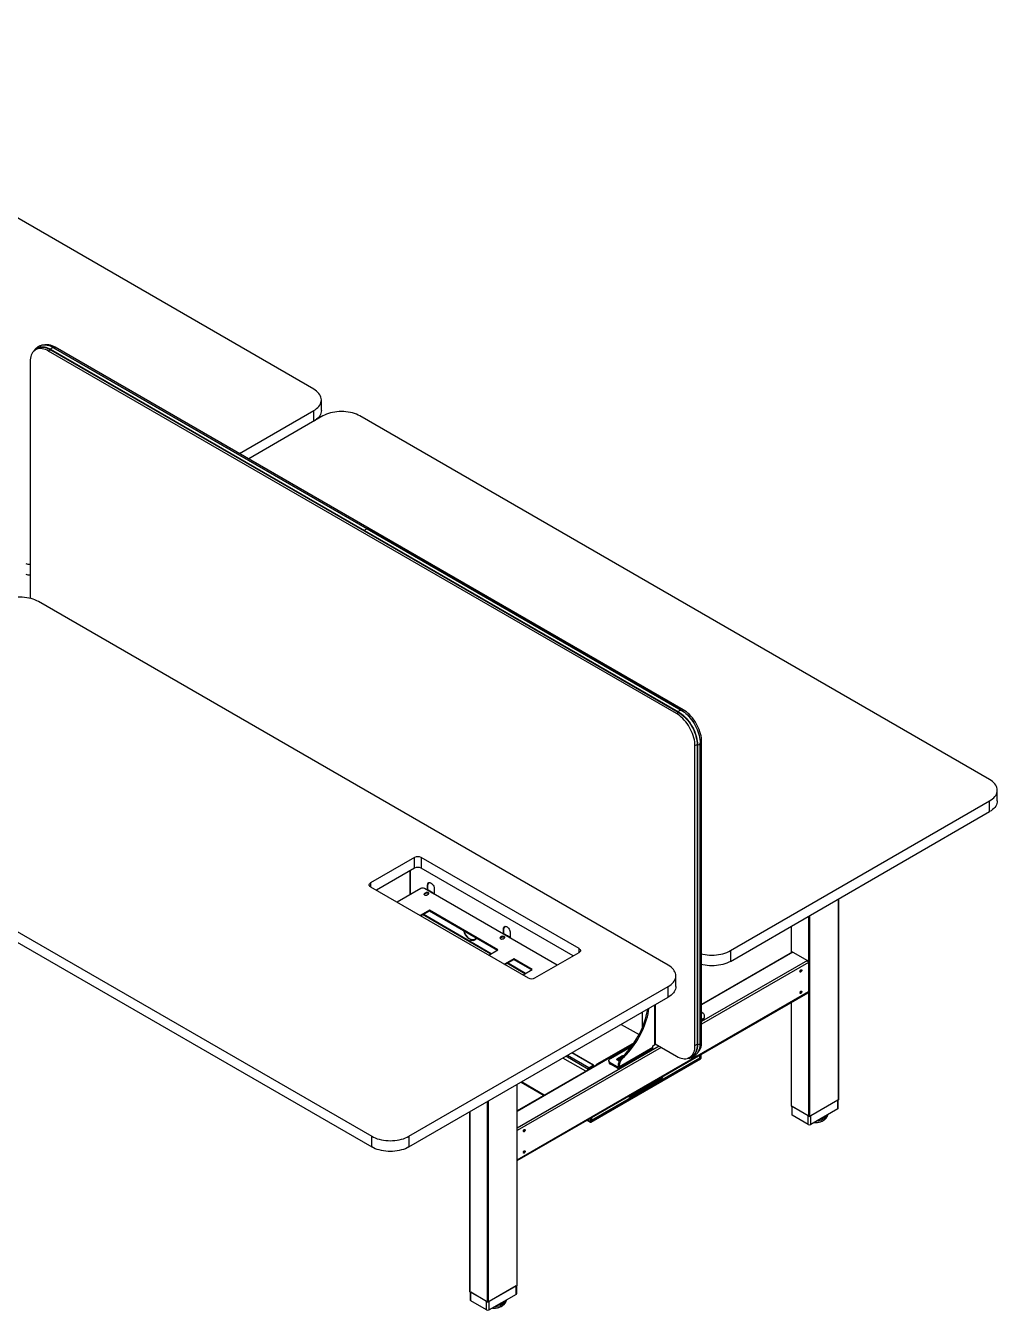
# Model space of a CAD drawing. Header units: millimetres. Extents: x -429 to 10261, y -321 to 5396.
# Drawn here: x 8406 to 10261, y 0 to 2452 of the extents above; entities that cross this region are included whole.
import ezdxf

# ---------------------------------------------------------------- set-up
doc = ezdxf.new("R2010")
doc.units = ezdxf.units.MM
doc.header["$LTSCALE"] = 100

msp = doc.modelspace()

# ---------------------------------------------------------------- linework, layer by layer
at = {"color": 7, "linetype": 'Continuous', "lineweight": -3}
for p, q in [((8955.91, 1758), (7753.83, 2451.95)), ((8429.93, 1836.27), (8424.98, 1833.42)), ((8449.98, 1830.94), (8453.95, 1833.23)), ((9648.52, 1139.04), (8449.98, 1830.94)), ((8453.51, 1833.8), (9052.78, 1487.85)), ((8453.51, 1833.8), (8453.51, 1833.55)), ((8453.51, 1833.55), (9052.78, 1487.6)), ((8453.55, 1833.46), (9052.83, 1487.51)), ((8453.68, 1834.24), (9052.95, 1488.29)), ((8459, 1837.32), (9058.27, 1491.36)), ((9058.34, 1491.34), (8459.06, 1837.29)), ((8460.02, 1836.74), (8462.7, 1838.29)), ((9661.25, 1146.38), (8462.7, 1838.29)), ((8414.62, 1810.52), (8414.62, 1358.84)), ((8814.2, 1635.37), (8955.91, 1717.18)), ((8955.91, 1696.77), (8955.91, 1717.18)), ((8970.56, 1717.18), (8970.56, 1737.59)), ((8973.59, 1706.98), (8831.88, 1625.17)), ((10246.38, 1013.03), (9044.3, 1706.98)), ((9052.78, 1487.85), (9652.06, 1141.89)), ((9052.78, 1487.85), (9052.78, 1487.6)), ((9052.78, 1487.6), (9652.06, 1141.65)), ((9052.83, 1487.51), (9652.1, 1141.56)), ((9052.95, 1488.29), (9652.22, 1142.34)), ((9058.27, 1491.36), (9657.55, 1145.41)), ((9657.61, 1145.39), (9058.34, 1491.34)), ((9632.61, 658.71), (8430.53, 1352.65)), ((9648.52, 1139.04), (9652.55, 1141.36)), ((9652.06, 1141.89), (9652.06, 1141.65)), ((9652.06, 1141.89), (9652.44, 1141.67)), ((9658.54, 1144.82), (9661.25, 1146.38)), ((9683.88, 1077.8), (9687.9, 1080.12)), ((9687.85, 1079.64), (9687.85, 507.24)), ((9688.12, 1079.43), (9687.91, 1079.55)), ((9687.91, 1079.55), (9687.91, 507.16)), ((9688.11, 1080.47), (9688.12, 1079.43)), ((9688.12, 1079.43), (9688.12, 507.04)), ((9688.59, 1079.35), (9688.59, 506.96)), ((9693.9, 1083.58), (9696.61, 1085.15)), ((9693.91, 1082.43), (9693.91, 510.03)), ((9693.92, 510.1), (9693.92, 1082.49)), ((9696.61, 512.75), (9696.61, 1085.15)), ((9683.88, 505.4), (9683.88, 1077.8)), ((7864.85, 1026.09), (9066.93, 332.14)), ((7864.85, 1005.68), (9066.93, 311.73)), ((10261.03, 972.2), (10261.03, 992.62)), ((9751.41, 686.47), (10246.38, 972.21)), ((10246.38, 951.79), (10246.38, 972.21)), ((9751.41, 666.05), (10246.38, 951.79)), ((9148.6, 864.24), (9064.45, 815.66)), ((9148.6, 843.82), (9148.6, 864.24)), ((9462.55, 690.34), (9161.33, 864.24)), ((9161.33, 864.24), (9161.33, 843.82)), ((9148.6, 843.82), (9075.77, 801.78)), ((9139.62, 838.64), (9139.62, 793)), ((9139.9, 838.8), (9139.9, 793.16)), ((9451.24, 676.46), (9161.33, 843.82)), ((9064.45, 815.66), (9064.45, 808.31)), ((9174.05, 812.39), (9173.49, 812.06)), ((9173.49, 802.32), (9173.49, 812.06)), ((9174.05, 802.31), (9174.05, 812.39)), ((9064.45, 808.31), (9365.68, 634.42)), ((9160.26, 804.91), (9115.3, 778.96)), ((9420.54, 658.74), (9167.34, 804.91)), ((9169.81, 796.95), (9167.69, 795.73)), ((9167.69, 794.91), (9169.81, 796.14)), ((9167.69, 794.91), (9167.69, 795.73)), ((9169.81, 796.14), (9169.81, 796.95)), ((9173.28, 802.22), (9172.64, 801.85)), ((9172.64, 792.87), (9174.76, 794.1)), ((9173.28, 802.22), (9175.04, 801.2)), ((9175.84, 801.28), (9174.08, 802.3)), ((9176.46, 800.38), (9175.04, 801.2)), ((9176.46, 800.38), (9178.58, 799.16)), ((9179.38, 799.24), (9177.26, 800.46)), ((9179.99, 798.34), (9178.58, 799.16)), ((9179.99, 798.34), (9182.11, 797.12)), ((9182.91, 797.2), (9180.79, 798.42)), ((9183.53, 796.3), (9182.11, 797.12)), ((9183.53, 796.3), (9185.3, 795.28)), ((9186.1, 795.36), (9184.33, 796.38)), ((9184.66, 794.91), (9185.3, 795.28)), ((9185.23, 794.59), (9185.3, 794.63)), ((9185.3, 794.63), (9185.3, 795.28)), ((9185.3, 794.63), (9185.86, 794.3)), ((9185.86, 794.3), (9186.22, 794.51)), ((9186.22, 794.1), (9185.86, 794.3)), ((9186.22, 804.71), (9186.22, 794.1)), ((9957.88, 401.87), (9957.88, 785.25)), ((9958.32, 402.48), (9958.32, 785.5)), ((9176.85, 763.5), (9159.47, 753.46)), ((9160.18, 753.05), (9176.85, 762.68)), ((9307.67, 687.98), (9176.85, 763.5)), ((9176.85, 762.68), (9176.85, 763.5)), ((9176.85, 762.68), (9306.96, 687.57)), ((9293.94, 680.06), (9163.84, 755.17)), ((9295.08, 680.71), (9164.97, 755.82)), ((9901.31, 370.44), (9901.31, 752.59)), ((9903.43, 370.44), (9903.43, 753.82)), ((9314.77, 713.27), (9312.65, 712.05)), ((9312.65, 711.23), (9314.77, 712.46)), ((9312.65, 711.23), (9312.65, 712.05)), ((9314.77, 712.46), (9314.77, 713.27)), ((9318.23, 718.54), (9317.6, 718.17)), ((9318.23, 718.54), (9320, 717.52)), ((9319.01, 728.7), (9318.44, 728.38)), ((9318.44, 718.64), (9318.44, 728.38)), ((9319.01, 718.63), (9319.01, 728.7)), ((9320.8, 717.6), (9319.03, 718.62)), ((9321.41, 716.7), (9320, 717.52)), ((9321.41, 716.7), (9323.54, 715.48)), ((9324.34, 715.56), (9322.21, 716.78)), ((9324.95, 714.66), (9323.54, 715.48)), ((9324.95, 714.66), (9327.07, 713.44)), ((9327.87, 713.52), (9325.75, 714.74)), ((9328.49, 712.62), (9327.07, 713.44)), ((9328.49, 712.62), (9330.25, 711.6)), ((9331.05, 711.68), (9329.29, 712.7)), ((9329.62, 711.23), (9330.25, 711.6)), ((9330.25, 710.95), (9330.25, 711.6)), ((9331.17, 721.03), (9331.17, 710.42)), ((9867.64, 733.15), (9867.64, 682.71)), ((9868.08, 682.96), (9868.08, 733.41)), ((9253.39, 708.39), (9253.39, 709.21)), ((9254.81, 708.39), (9254.81, 707.57)), ((9254.81, 707.57), (9255.37, 707.9)), ((9255.37, 708.11), (9255.37, 707.9)), ((9262.74, 707.69), (9263.74, 707.12)), ((9263.1, 707.88), (9263.66, 708.21)), ((9290.28, 677.94), (9307.67, 687.98)), ((9317.6, 709.19), (9319.72, 710.42)), ((9330.18, 710.91), (9330.25, 710.95)), ((9330.25, 710.95), (9330.82, 710.62)), ((9330.82, 710.62), (9331.17, 710.82)), ((9331.17, 710.42), (9330.82, 710.62)), ((9462.55, 683), (9462.55, 690.34)), ((9337.72, 670.63), (9320.34, 660.6)), ((9321.04, 660.19), (9337.72, 669.82)), ((9359.35, 642.3), (9324.7, 662.3)), ((9360.48, 642.95), (9325.83, 662.95)), ((9373.08, 650.22), (9337.72, 670.63)), ((9337.72, 669.82), (9337.72, 670.63)), ((9337.72, 669.82), (9372.37, 649.81)), ((9378.41, 634.42), (9462.55, 683)), ((9869.41, 683.73), (9696.61, 583.97)), ((9870.91, 683.58), (9696.61, 582.96)), ((9898.48, 667.66), (9696.61, 551.12)), ((9900.61, 663.98), (9696.61, 546.22)), ((9751.41, 686.47), (9751.41, 666.05)), ((9870.91, 683.58), (9898.48, 667.66)), ((9900.61, 663.98), (9900.61, 607.64)), ((9355.69, 640.19), (9373.08, 650.22)), ((9647.26, 617.88), (9647.26, 638.3)), ((9885.58, 649.18), (9885.54, 649.46)), ((9137.64, 332.14), (9632.61, 617.89)), ((9632.61, 597.47), (9632.61, 617.89)), ((9137.64, 311.73), (9632.61, 597.47)), ((9900.61, 607.64), (9344.55, 286.64)), ((9344.55, 285.62), (9899.98, 606.27)), ((9885.58, 608.36), (9885.54, 608.63)), ((9583.82, 540.68), (9583.82, 569.31)), ((9606.45, 582.37), (9606.45, 506.42)), ((9608.21, 508.87), (9608.21, 583.38)), ((9699.13, 567.44), (9697.01, 568.66)), ((9867.64, 587.6), (9867.64, 390.23)), ((9868.08, 389.62), (9868.08, 587.85)), ((9543.14, 545.82), (9577.04, 526.25)), ((9701.2, 557.85), (9696.61, 555.2)), ((9696.61, 553.17), (9699.96, 555.1)), ((9701.2, 562.86), (9701.2, 557.85)), ((9566.51, 508.87), (9344.55, 380.73)), ((9565.32, 507.17), (9344.55, 379.72)), ((9615.29, 504.17), (9344.55, 347.88)), ((9619.53, 501.72), (9344.55, 342.98)), ((9489.42, 467.84), (9448.74, 491.33)), ((9490.42, 467.94), (9449.33, 491.66)), ((9567.84, 510.83), (9496.35, 469.56)), ((9566.75, 509.22), (9497.2, 469.07)), ((9522.3, 480.7), (9563.29, 504.36)), ((9538.74, 462.03), (9602.38, 498.77)), ((9603.62, 501.52), (9539.98, 464.78)), ((9603.62, 504.79), (9606.45, 506.42)), ((9603.62, 501.52), (9603.62, 504.79)), ((9608.13, 508.31), (9648.52, 484.99)), ((9683.88, 505.4), (9687.85, 507.7)), ((9688.12, 507.04), (9687.91, 507.16)), ((9693.92, 511.2), (9696.61, 512.75)), ((9475.46, 456.31), (9431.77, 481.53)), ((9479.52, 460.49), (9437.43, 484.8)), ((9480.94, 462.94), (9440.26, 486.43)), ((9480.94, 462.94), (9489.42, 467.84)), ((9480.94, 462.13), (9489.42, 467.02)), ((9485.18, 360.06), (9694.48, 480.89)), ((9485.18, 359.24), (9694.48, 480.07)), ((9485.66, 361.49), (9693.01, 481.18)), ((9486.52, 362.79), (9693.14, 482.07)), ((9490.31, 464.88), (9488.01, 466.21)), ((9490.9, 465.22), (9488.59, 466.55)), ((9489.42, 467.02), (9489.42, 467.84)), ((9490.13, 466.62), (9489.42, 467.02)), ((9490.84, 467.02), (9490.13, 466.62)), ((9490.13, 466.62), (9490.13, 465.66)), ((9490.84, 467.02), (9490.84, 465.25)), ((9496.35, 469.56), (9497.2, 469.07)), ((9519.37, 476.62), (9519.37, 474.17)), ((9535.74, 464.78), (9522.3, 472.54)), ((9522.3, 470.09), (9522.3, 472.54)), ((9535.74, 462.33), (9522.3, 470.09)), ((9535.74, 464.78), (9537.86, 466.01)), ((9536.09, 480.7), (9543.52, 484.99)), ((9536.09, 478.25), (9543.52, 482.54)), ((9536.09, 478.25), (9536.09, 480.7)), ((9537.86, 471.01), (9539.98, 469.79)), ((9537.86, 466.01), (9537.86, 471.01)), ((9537.86, 466.01), (9539.98, 464.78)), ((9539.98, 464.78), (9539.98, 469.79)), ((9545.14, 480.63), (9543.02, 481.85)), ((9543.52, 482.54), (9543.52, 484.99)), ((9543.52, 482.54), (9544.07, 482.81)), ((9673.52, 482.51), (9678.47, 485.37)), ((9693.14, 482.07), (9693.14, 486.86)), ((9694.48, 480.89), (9693.19, 481.63)), ((9693.84, 482.63), (9693.84, 487.27)), ((9695.19, 482.11), (9693.84, 482.89)), ((9694.48, 480.07), (9694.48, 480.89)), ((9695.19, 482.11), (9695.19, 488.04)), ((9695.19, 482.11), (9695.9, 482.52)), ((9695.9, 482.52), (9695.9, 488.45)), ((9480.23, 460.9), (9479.52, 460.49)), ((9479.52, 458.65), (9479.52, 460.49)), ((9480.23, 459.06), (9480.23, 460.9)), ((9481.83, 459.98), (9480.23, 460.9)), ((9480.94, 462.94), (9480.94, 462.13)), ((9484.66, 461.61), (9482.35, 462.94)), ((9535.74, 464.78), (9535.74, 462.33)), ((9618.12, 441.7), (9607.86, 435.78)), ((9344.11, 47.55), (9344.11, 430.93)), ((9344.55, 48.16), (9344.55, 431.18)), ((9351.97, 435.46), (9395.67, 410.24)), ((9396.25, 410.58), (9352.56, 435.8)), ((9607.16, 435.37), (9572.51, 415.37)), ((9572.51, 414.55), (9607.16, 434.56)), ((9606.45, 434.96), (9607.16, 434.56)), ((9607.16, 434.56), (9607.16, 435.37)), ((9607.86, 434.96), (9618.12, 440.88)), ((9607.86, 435.78), (9607.86, 434.96)), ((9617.41, 441.29), (9618.12, 440.88)), ((9287.54, 16.12), (9287.54, 398.27)), ((9289.67, 16.12), (9289.67, 399.49)), ((9560.8, 408.66), (9561.55, 408.23)), ((9571.8, 414.96), (9561.55, 409.04)), ((9561.55, 408.23), (9571.8, 414.15)), ((9571.09, 414.55), (9571.8, 414.15)), ((9571.8, 414.15), (9571.8, 414.96)), ((9572.51, 415.37), (9572.51, 414.55)), ((9957.88, 401.87), (9903.43, 370.44)), ((9956.47, 401.05), (9904.85, 371.25)), ((9956.47, 384.72), (9956.47, 401.05)), ((9957.49, 386.15), (9957.49, 401.64)), ((9253.87, 378.83), (9253.87, 35.91)), ((9254.31, 35.3), (9254.31, 379.08)), ((9901.31, 370.44), (9868.08, 389.62)), ((9868.47, 389.4), (9868.47, 373.9)), ((9899.9, 371.25), (9869.49, 388.81)), ((9869.49, 372.48), (9869.49, 388.81)), ((9899.9, 354.92), (9869.49, 372.48)), ((9899.9, 354.92), (9899.9, 371.25)), ((9956.47, 384.72), (9904.85, 354.92)), ((9904.85, 354.92), (9904.85, 371.25)), ((9478.04, 362.69), (9484.18, 359.14)), ((9483.77, 360.06), (9478.63, 363.02)), ((9483.77, 365.99), (9483.77, 360.06)), ((9483.77, 360.06), (9484.47, 360.47)), ((9484.47, 366.4), (9484.47, 360.47)), ((9485.18, 360.06), (9484.47, 360.47)), ((9485.18, 360.06), (9485.18, 359.24)), ((9486.52, 367.58), (9486.52, 362.79)), ((9066.93, 311.73), (9066.93, 332.14)), ((9137.64, 332.14), (9137.64, 311.73)), ((9287.54, 16.12), (9254.31, 35.3)), ((9254.7, 35.08), (9254.7, 19.58)), ((9286.13, 16.93), (9255.72, 34.48)), ((9255.72, 18.15), (9255.72, 34.48)), ((9344.11, 47.55), (9289.67, 16.12)), ((9342.7, 46.73), (9291.08, 16.93)), ((9342.7, 30.4), (9291.08, 0.6)), ((9342.7, 30.4), (9342.7, 46.73)), ((9343.72, 31.83), (9343.72, 47.32)), ((9286.13, 0.6), (9255.72, 18.15)), ((9286.13, 0.6), (9286.13, 16.93)), ((9291.08, 0.6), (9291.08, 16.93))]:
    msp.add_line(p, q, dxfattribs=at)
at = {"color": 7, "linetype": 'Continuous', "lineweight": -3, "flags": 128}
for points in [[(8429.95, 1837.77), (8431.34, 1838.28), (8433.79, 1838.89), (8436.37, 1839.17), (8439.07, 1839.14), (8441.87, 1838.78), (8444.75, 1838.11), (8447.69, 1837.12), (8450.68, 1835.83), (8453.68, 1834.24)], [(8462.7, 1838.29), (8459.62, 1839.91), (8456.56, 1841.21), (8453.55, 1842.18), (8450.61, 1842.81), (8447.76, 1843.09), (8445.03, 1843.02), (8442.43, 1842.61), (8441.52, 1842.38)], [(8449.98, 1830.94), (8446.89, 1832.57), (8443.84, 1833.87), (8440.83, 1834.83), (8437.88, 1835.46), (8435.03, 1835.74), (8432.3, 1835.68), (8429.7, 1835.26), (8427.25, 1834.51), (8424.98, 1833.42), (8422.89, 1831.99), (8421.01, 1830.25), (8419.36, 1828.2), (8417.93, 1825.87), (8416.75, 1823.26), (8415.83, 1820.4), (8415.16, 1817.3), (8414.76, 1814.01), (8414.62, 1810.52)], [(8423.24, 1832.26), (8423.97, 1833.09), (8425.89, 1834.87), (8428.01, 1836.32), (8430.33, 1837.44), (8432.83, 1838.21), (8435.48, 1838.63), (8438.27, 1838.7), (8441.18, 1838.41), (8444.18, 1837.77), (8447.25, 1836.78), (8450.37, 1835.46), (8453.51, 1833.8)], [(8424.26, 1832.98), (8426.05, 1834.62), (8428.16, 1836.06), (8430.47, 1837.17), (8432.95, 1837.94), (8435.59, 1838.36), (8438.36, 1838.42), (8441.25, 1838.14), (8444.23, 1837.5), (8447.29, 1836.52), (8450.39, 1835.2), (8453.51, 1833.55)], [(8426.65, 1834.38), (8428.26, 1835.84), (8428.49, 1836.02)], [(8427.95, 1835.13), (8428.64, 1835.72), (8430.45, 1836.98)], [(8429.93, 1836.27), (8432.2, 1837.37), (8434.64, 1838.12)], [(8459.06, 1837.29), (8459.04, 1837.31), (8459, 1837.32)], [(8955.91, 1717.18), (8958.86, 1719.04), (8961.51, 1721.03), (8963.86, 1723.16), (8965.87, 1725.39), (8967.54, 1727.72), (8968.85, 1730.12), (8969.8, 1732.58), (8970.37, 1735.07), (8970.56, 1737.59), (8970.37, 1740.11), (8969.8, 1742.6), (8968.85, 1745.06), (8967.54, 1747.46), (8965.87, 1749.79), (8963.86, 1752.02), (8961.51, 1754.15), (8958.86, 1756.14), (8955.91, 1758)], [(8970.56, 1717.18), (8970.37, 1714.66), (8969.8, 1712.16), (8968.85, 1709.71), (8967.54, 1707.3), (8965.87, 1704.98), (8963.86, 1702.74), (8961.51, 1700.62), (8958.86, 1698.62), (8956.36, 1697.03)], [(9044.3, 1706.98), (9041.08, 1708.68), (9037.62, 1710.21), (9033.94, 1711.56), (9030.07, 1712.73), (9026.05, 1713.69), (9021.89, 1714.45), (9017.63, 1714.99), (9013.3, 1715.32), (9008.94, 1715.43), (9004.59, 1715.32), (9000.26, 1714.99), (8996, 1714.45), (8991.84, 1713.69), (8987.81, 1712.73), (8983.94, 1711.56), (8980.27, 1710.21), (8976.8, 1708.68), (8973.59, 1706.98)], [(9058.34, 1491.34), (9058.31, 1491.35), (9058.27, 1491.36)], [(8430.53, 1352.65), (8427.31, 1354.36), (8423.85, 1355.89), (8420.18, 1357.24), (8416.31, 1358.4), (8412.28, 1359.37), (8408.12, 1360.12), (8403.86, 1360.67), (8399.53, 1361), (8395.18, 1361.11), (8390.82, 1361), (8386.49, 1360.67), (8382.23, 1360.12), (8378.07, 1359.37), (8374.04, 1358.4), (8370.18, 1357.24), (8366.5, 1355.89), (8363.04, 1354.36), (8359.82, 1352.65)], [(9683.88, 1077.8), (9683.74, 1081.43), (9683.34, 1085.2), (9682.67, 1089.06), (9681.75, 1092.99), (9680.56, 1096.96), (9679.14, 1100.95), (9677.48, 1104.91), (9675.61, 1108.82), (9673.52, 1112.65), (9671.25, 1116.36), (9668.8, 1119.95), (9666.2, 1123.36), (9663.46, 1126.58), (9660.61, 1129.59), (9657.67, 1132.36), (9654.66, 1134.87), (9651.6, 1137.1), (9648.52, 1139.04)], [(9652.06, 1141.65), (9655.18, 1139.69), (9658.28, 1137.43), (9661.34, 1134.88), (9664.32, 1132.07), (9667.21, 1129.02), (9669.98, 1125.75), (9672.62, 1122.29), (9675.1, 1118.66), (9677.41, 1114.89), (9679.52, 1111.01), (9681.42, 1107.04), (9683.1, 1103.03), (9684.55, 1098.99), (9685.75, 1094.96), (9686.69, 1090.97), (9687.36, 1087.06), (9687.77, 1083.24), (9687.91, 1079.55)], [(9652.22, 1142.34), (9655.23, 1140.46), (9658.21, 1138.31), (9661.15, 1135.9), (9664.03, 1133.24), (9666.83, 1130.37), (9669.53, 1127.28), (9672.11, 1124.02), (9674.56, 1120.59), (9676.85, 1117.02), (9678.98, 1113.34), (9680.92, 1109.57), (9682.67, 1105.74), (9684.2, 1101.87), (9685.52, 1097.99), (9686.62, 1094.13), (9687.47, 1090.3), (9688.09, 1086.55), (9688.46, 1082.89), (9688.59, 1079.35)], [(9652.44, 1141.67), (9655.2, 1139.92), (9658.32, 1137.65), (9661.39, 1135.09), (9664.39, 1132.26), (9667.3, 1129.19), (9670.09, 1125.9), (9672.74, 1122.42), (9675.24, 1118.77), (9677.56, 1114.98), (9679.68, 1111.07), (9681.6, 1107.08), (9683.29, 1103.04), (9684.74, 1098.98), (9685.95, 1094.93), (9686.89, 1090.92), (9687.57, 1086.98), (9687.98, 1083.14), (9688.11, 1080.47)], [(9657.55, 1145.41), (9660.55, 1143.53), (9663.53, 1141.38), (9666.47, 1138.97), (9669.35, 1136.32), (9672.15, 1133.44), (9674.85, 1130.36), (9677.44, 1127.09), (9679.88, 1123.66), (9682.18, 1120.09), (9684.3, 1116.41), (9686.24, 1112.64), (9687.99, 1108.81), (9689.53, 1104.94), (9690.85, 1101.06), (9691.94, 1097.2), (9692.8, 1093.38), (9693.41, 1089.62), (9693.79, 1085.97), (9693.91, 1082.43)], [(9657.61, 1145.39), (9657.58, 1145.4), (9657.55, 1145.41)], [(9696.61, 1085.15), (9696.47, 1088.78), (9696.07, 1092.55), (9695.4, 1096.41), (9694.47, 1100.34), (9693.29, 1104.31), (9691.87, 1108.29), (9690.21, 1112.25), (9688.33, 1116.16), (9686.25, 1119.99), (9683.98, 1123.71), (9681.53, 1127.29), (9678.93, 1130.71), (9676.19, 1133.93), (9673.34, 1136.94), (9670.4, 1139.71), (9667.39, 1142.22), (9664.33, 1144.45), (9661.25, 1146.38)], [(9693.92, 1082.49), (9693.92, 1082.46), (9693.91, 1082.43)], [(10246.38, 972.21), (10249.33, 974.06), (10251.98, 976.06), (10254.33, 978.19), (10256.34, 980.42), (10258.01, 982.75), (10259.32, 985.15), (10260.27, 987.61), (10260.84, 990.1), (10261.03, 992.62), (10260.84, 995.13), (10260.27, 997.63), (10259.32, 1000.09), (10258.01, 1002.49), (10256.34, 1004.82), (10254.33, 1007.05), (10251.98, 1009.17), (10249.33, 1011.17), (10246.38, 1013.03)], [(10261.03, 972.2), (10260.84, 969.69), (10260.27, 967.19), (10259.32, 964.73), (10258.01, 962.33), (10256.34, 960.01), (10254.33, 957.77), (10251.98, 955.65), (10249.33, 953.65), (10246.38, 951.79)], [(9064.45, 808.31), (9063.33, 809.1), (9062.5, 810), (9061.99, 810.97), (9061.82, 811.99), (9061.99, 813), (9062.5, 813.98), (9063.33, 814.87), (9064.45, 815.66)], [(9173.49, 812.06), (9173.63, 813.51), (9174.04, 814.73), (9174.7, 815.68), (9175.59, 816.31), (9176.67, 816.59), (9177.89, 816.51), (9179.19, 816.08), (9180.52, 815.31), (9181.82, 814.24), (9183.03, 812.91), (9184.11, 811.39), (9185, 809.73), (9185.67, 808.02), (9186.08, 806.32), (9186.22, 804.71)], [(9167.69, 795.73), (9166.99, 795.16), (9166.68, 794.48), (9166.78, 793.78), (9167.3, 793.14), (9168.16, 792.65), (9169.26, 792.35), (9170.47, 792.29), (9171.64, 792.47), (9172.64, 792.87)], [(9166.74, 793.89), (9166.99, 794.34), (9167.69, 794.91)], [(9174.76, 794.1), (9175.46, 794.67), (9175.77, 795.35), (9175.67, 796.05), (9175.15, 796.69), (9174.29, 797.18), (9173.19, 797.48), (9171.98, 797.54), (9170.81, 797.36), (9169.81, 796.95)], [(9169.81, 796.14), (9170.81, 796.54), (9171.98, 796.72), (9173.19, 796.66), (9174.29, 796.36), (9175.15, 795.87), (9175.67, 795.23), (9175.71, 795.12)], [(9174.62, 796.06), (9173.58, 796.51), (9172.86, 796.7)], [(9175.7, 795.09), (9175.41, 795.46), (9174.62, 796.06)], [(9175.49, 794.71), (9175.41, 794.8), (9174.62, 795.4)], [(9250.53, 711.43), (9252.01, 710.13), (9253.39, 709.09)], [(9265.94, 711.25), (9265.31, 710.04), (9264.31, 708.81), (9263.1, 707.88), (9261.69, 707.29), (9260.13, 707.05), (9258.43, 707.15), (9256.65, 707.6), (9254.81, 708.39)], [(9312.65, 712.05), (9311.95, 711.47), (9311.63, 710.8), (9311.74, 710.1), (9312.25, 709.46), (9313.11, 708.96), (9314.22, 708.67), (9315.43, 708.61), (9316.6, 708.79), (9317.6, 709.19)], [(9311.69, 710.21), (9311.95, 710.66), (9312.65, 711.23)], [(9319.72, 710.42), (9320.41, 710.99), (9320.73, 711.67), (9320.62, 712.37), (9320.11, 713), (9319.25, 713.5), (9318.15, 713.8), (9316.94, 713.86), (9315.76, 713.68), (9314.77, 713.27)], [(9314.77, 712.46), (9315.76, 712.86), (9316.94, 713.04), (9318.15, 712.98), (9319.25, 712.68), (9320.11, 712.19), (9320.62, 711.55), (9320.67, 711.44)], [(9319.58, 712.37), (9318.53, 712.83), (9317.82, 713.02)], [(9318.44, 728.38), (9318.58, 729.83), (9318.99, 731.05), (9319.66, 732), (9320.55, 732.62), (9321.63, 732.91), (9322.84, 732.83), (9324.14, 732.4), (9325.47, 731.63), (9326.78, 730.56), (9327.99, 729.23), (9329.07, 727.71), (9329.96, 726.05), (9330.62, 724.34), (9331.03, 722.64), (9331.17, 721.03)], [(9320.66, 711.41), (9320.37, 711.77), (9319.58, 712.37)], [(9320.45, 711.03), (9320.37, 711.12), (9319.58, 711.72)], [(9254.81, 707.57), (9256.76, 706.73), (9258.65, 706.25), (9260.45, 706.13), (9262.11, 706.39), (9263.6, 707.02), (9264.88, 708), (9265.94, 709.3), (9266.7, 710.82)], [(9462.55, 690.34), (9463.67, 689.56), (9464.5, 688.66), (9465.02, 687.68), (9465.19, 686.67), (9465.02, 685.66), (9464.5, 684.68), (9463.67, 683.78), (9462.55, 683)], [(9696.61, 680.28), (9698.95, 679.75), (9703.11, 678.99), (9707.37, 678.45), (9711.69, 678.12), (9716.05, 678.01), (9720.41, 678.12), (9724.73, 678.45), (9728.99, 678.99), (9733.15, 679.75), (9737.18, 680.72), (9741.05, 681.88), (9744.73, 683.23), (9748.19, 684.76), (9751.41, 686.47)], [(9751.41, 666.05), (9748.19, 664.35), (9744.73, 662.82), (9741.05, 661.46), (9737.18, 660.3), (9733.15, 659.34), (9728.99, 658.58), (9724.73, 658.04), (9720.41, 657.71), (9716.05, 657.6), (9711.69, 657.71), (9707.37, 658.04), (9703.11, 658.58), (9698.95, 659.34), (9696.61, 659.87)], [(9632.61, 617.89), (9635.56, 619.74), (9638.21, 621.74), (9640.56, 623.86), (9642.57, 626.1), (9644.24, 628.42), (9645.55, 630.83), (9646.5, 633.28), (9647.07, 635.78), (9647.26, 638.3), (9647.07, 640.81), (9646.5, 643.31), (9645.55, 645.77), (9644.24, 648.17), (9642.57, 650.5), (9640.56, 652.73), (9638.21, 654.85), (9635.56, 656.85), (9632.61, 658.71)], [(9884.34, 646.84), (9884.48, 647.7), (9884.86, 648.58), (9885.43, 649.35), (9886.11, 649.9), (9886.79, 650.13), (9887.36, 650.02), (9887.74, 649.58), (9887.88, 648.88), (9887.74, 648.02), (9887.36, 647.14), (9886.79, 646.36), (9886.11, 645.82), (9885.43, 645.58), (9884.86, 645.69), (9884.48, 646.13), (9884.34, 646.84)], [(9647.26, 617.88), (9647.07, 615.37), (9646.5, 612.87), (9645.55, 610.41), (9644.24, 608.01), (9642.57, 605.68), (9640.56, 603.45), (9638.21, 601.33), (9635.56, 599.33), (9632.61, 597.47)], [(9884.34, 606.01), (9884.48, 606.87), (9884.86, 607.75), (9885.43, 608.53), (9886.11, 609.07), (9886.79, 609.31), (9887.36, 609.2), (9887.74, 608.75), (9887.88, 608.05), (9887.74, 607.19), (9887.36, 606.31), (9886.79, 605.54), (9886.11, 604.99), (9885.43, 604.75), (9884.86, 604.87), (9884.48, 605.31), (9884.34, 606.01)], [(9543.02, 481.85), (9547.1, 485.68), (9551.09, 489.75), (9554.98, 494.03), (9558.76, 498.51), (9562.41, 503.18), (9565.92, 508.02), (9569.28, 513.01), (9572.47, 518.14), (9575.49, 523.37), (9578.32, 528.71), (9580.94, 534.12), (9583.36, 539.58), (9585.56, 545.08), (9587.54, 550.6), (9589.29, 556.11), (9590.79, 561.6), (9592.05, 567.04), (9593.06, 572.42), (9593.44, 574.86)], [(9545.14, 480.63), (9549.22, 484.46), (9553.21, 488.52), (9557.1, 492.8), (9560.88, 497.29), (9564.53, 501.96), (9568.05, 506.8), (9571.4, 511.79), (9574.6, 516.91), (9577.61, 522.15), (9580.44, 527.48), (9583.06, 532.89), (9585.48, 538.36), (9587.69, 543.86), (9589.66, 549.37), (9591.41, 554.88), (9592.91, 560.37), (9594.17, 565.82), (9595.18, 571.19), (9595.92, 576.29)], [(9697.01, 568.66), (9696.88, 568.73), (9696.61, 568.86)], [(9696.61, 567.85), (9697.12, 567.9), (9698.11, 567.82), (9699, 567.5), (9699.77, 566.96), (9700.38, 566.2), (9700.83, 565.25), (9701.11, 564.12), (9701.2, 562.86)], [(9648.52, 484.99), (9651.6, 483.36), (9654.66, 482.06), (9657.67, 481.1), (9660.61, 480.47), (9663.46, 480.19), (9666.2, 480.25), (9668.8, 480.66), (9671.25, 481.42), (9673.52, 482.51), (9675.61, 483.94), (9677.48, 485.68), (9679.14, 487.72), (9680.56, 490.06), (9681.75, 492.67), (9682.67, 495.53), (9683.34, 498.62), (9683.74, 501.92), (9683.88, 505.4)], [(9688.12, 507.04), (9687.98, 503.49), (9687.57, 500.12), (9686.89, 496.97), (9685.95, 494.05), (9684.74, 491.39), (9683.29, 489), (9681.6, 486.92), (9679.68, 485.14), (9677.56, 483.69), (9675.24, 482.57), (9672.74, 481.8), (9671.65, 481.58)], [(9687.91, 507.16), (9687.77, 503.63), (9687.36, 500.28), (9686.69, 497.15), (9685.75, 494.25), (9684.55, 491.6), (9683.1, 489.23), (9681.42, 487.16), (9679.52, 485.39), (9677.41, 483.95), (9675.1, 482.84), (9672.78, 482.11)], [(9687.92, 507.33), (9687.78, 503.81), (9687.37, 500.48), (9686.7, 497.36), (9685.76, 494.47), (9684.57, 491.83), (9683.13, 489.47), (9681.46, 487.4), (9679.56, 485.64), (9677.46, 484.21), (9675.16, 483.1), (9673.66, 482.59)], [(9688.59, 506.96), (9688.46, 503.56), (9688.09, 500.33), (9687.47, 497.29), (9686.62, 494.46), (9685.52, 491.86), (9684.2, 489.5), (9682.67, 487.41), (9680.95, 485.62)], [(9689.76, 492.55), (9690.21, 493.02), (9691.87, 495.07), (9693.29, 497.41), (9694.47, 500.02), (9695.4, 502.88), (9696.07, 505.97), (9696.47, 509.27), (9696.61, 512.75)], [(9693.92, 510.1), (9693.92, 510.07), (9693.91, 510.03)], [(9497.2, 469.07), (9496.51, 468.59), (9496.08, 468.21)], [(9522.3, 472.54), (9521.06, 473.41), (9520.14, 474.41), (9519.57, 475.49), (9519.37, 476.62), (9519.57, 477.74), (9520.14, 478.83), (9521.06, 479.83), (9522.3, 480.7)], [(9538.97, 476.03), (9537.79, 476.19), (9536.6, 476.57), (9535.65, 477.12), (9535, 477.8), (9534.71, 478.57), (9534.81, 479.34), (9535.28, 480.08), (9536.09, 480.7)], [(9535.2, 477.54), (9535.28, 477.63), (9536.09, 478.25)], [(9677.53, 484.25), (9677.26, 484.14), (9675.19, 483.47)], [(9679.34, 485.47), (9677.35, 484.54), (9676.49, 484.23)], [(9682.43, 488.53), (9680.56, 486.79), (9678.47, 485.37), (9678.47, 485.37)], [(9937.35, 373.69), (9937.08, 372.58), (9936.37, 370.92), (9935.32, 369.32), (9933.95, 367.81), (9932.27, 366.41), (9930.3, 365.13), (9928.09, 363.99), (9925.65, 363.02), (9923.04, 362.23), (9920.27, 361.62), (9917.4, 361.22), (9915.48, 361.06)], [(9936.16, 373), (9935.32, 371.77), (9933.95, 370.26), (9932.27, 368.85), (9930.3, 367.58), (9928.09, 366.44), (9925.65, 365.47), (9923.04, 364.68), (9920.91, 364.2)], [(9356.13, 341.91), (9356.27, 342.77), (9356.65, 343.65), (9357.22, 344.42), (9357.9, 344.97), (9358.58, 345.21), (9359.15, 345.09), (9359.53, 344.65), (9359.67, 343.95), (9359.53, 343.09), (9359.15, 342.21), (9358.58, 341.43), (9357.9, 340.89), (9357.22, 340.65), (9356.65, 340.76), (9356.27, 341.21), (9356.13, 341.91)], [(9066.93, 332.14), (9070.14, 330.44), (9073.6, 328.91), (9077.28, 327.56), (9081.15, 326.39), (9085.18, 325.43), (9089.34, 324.67), (9093.6, 324.13), (9097.92, 323.8), (9102.28, 323.69), (9106.64, 323.8), (9110.96, 324.13), (9115.22, 324.67), (9119.38, 325.43), (9123.41, 326.39), (9127.28, 327.56), (9130.96, 328.91), (9134.42, 330.44), (9137.64, 332.14)], [(9137.64, 311.73), (9134.42, 310.03), (9130.96, 308.5), (9127.28, 307.14), (9123.41, 305.98), (9119.38, 305.02), (9115.22, 304.26), (9110.96, 303.71), (9106.64, 303.39), (9102.28, 303.28), (9097.92, 303.39), (9093.6, 303.71), (9089.34, 304.26), (9085.18, 305.02), (9081.15, 305.98), (9077.28, 307.14), (9073.6, 308.5), (9070.14, 310.03), (9066.93, 311.73)], [(9356.13, 301.08), (9356.27, 301.94), (9356.65, 302.82), (9357.22, 303.6), (9357.9, 304.14), (9358.58, 304.38), (9359.15, 304.27), (9359.53, 303.83), (9359.67, 303.12), (9359.53, 302.26), (9359.15, 301.38), (9358.58, 300.61), (9357.9, 300.06), (9357.22, 299.83), (9356.65, 299.94), (9356.27, 300.38), (9356.13, 301.08)], [(9323.58, 19.37), (9323.31, 18.26), (9322.6, 16.6), (9321.55, 15), (9320.18, 13.49), (9318.5, 12.08), (9316.54, 10.81), (9314.32, 9.67), (9311.89, 8.7), (9309.27, 7.91), (9306.5, 7.3), (9303.63, 6.89), (9301.71, 6.74)], [(9322.39, 18.68), (9321.55, 17.45), (9320.18, 15.94), (9318.5, 14.53), (9316.54, 13.26), (9314.32, 12.12), (9311.89, 11.15), (9309.27, 10.36), (9307.14, 9.87)]]:
    msp.add_lwpolyline(points, dxfattribs=at)
at = {"color": 7, "linetype": 'Continuous', "lineweight": -3}
for centre, radius, start, end in [((8439.84, 1805.19), 37.41, 59.19192, 77.9383), ((8436.91, 1821.32), 17.86, 112.92482, 145.84037), ((8437.62, 1819.9), 18.47, 83.85377, 132.59793), ((8454.27, 1833.76), 0.763, 141.30471, 177.43), ((8453.61, 1833.54), 0.1, 174.19564, 234.49218), ((8459.19, 1830.84), 6.48, 91.67597, 148.31865), ((9053.55, 1487.81), 0.763, 141.30471, 177.43), ((9052.88, 1487.59), 0.1, 174.19564, 234.49218), ((9058.46, 1484.89), 6.48, 91.67597, 148.31865), ((8424.66, 1501.66), 78.62, 256.36927, 262.66136), ((8424.66, 1481.25), 78.62, 256.36927, 262.66136), ((9652.82, 1141.86), 0.763, 141.30471, 177.43), ((9652.16, 1141.64), 0.1, 174.19564, 234.49218), ((9657.74, 1138.93), 6.48, 91.67597, 148.31865), ((9687.95, 1079.64), 0.1, 185.51136, 245.80878), ((9688.47, 1080.11), 0.763, 242.57351, 278.69449), ((9688.4, 1085.83), 6.48, 271.68015, 328.31448), ((9154.96, 851.96), 13.83, 62.60967, 117.39033), ((9154.96, 831.54), 13.83, 62.60967, 117.39033), ((9178.64, 812.83), 4.61, 130.56272, 185.49368), ((9163.8, 798.09), 7.69, 62.60967, 117.39033), ((9171.2, 788.71), 7.52, 62.97952, 101.60985), ((9173.74, 801.57), 0.805, 65.69288, 125.61758), ((9175.49, 800.66), 0.699, 350.78596, 129.20329), ((9176.93, 799.73), 0.805, 65.69288, 125.61758), ((9179.02, 798.62), 0.699, 350.78596, 129.20329), ((9180.46, 797.69), 0.805, 65.69288, 125.61758), ((9182.56, 796.58), 0.699, 350.78596, 129.20329), ((9184, 795.65), 0.805, 65.69288, 125.61758), ((9185.75, 794.71), 0.724, 49.73343, 128.49886), ((9185.52, 794.36), 0.349, 350.78596, 129.20329), ((9270.62, 733.11), 30.14, 194.90276, 235.12809), ((9269.77, 732.61), 28.57, 195.60819, 235.01787), ((9316.16, 705.03), 7.52, 62.97952, 101.60985), ((9318.7, 717.88), 0.805, 65.69288, 125.61758), ((9323.6, 729.15), 4.61, 130.56272, 185.49368), ((9320.44, 716.98), 0.699, 350.78596, 129.20329), ((9321.88, 716.05), 0.805, 65.69288, 125.61758), ((9323.98, 714.94), 0.699, 350.78596, 129.20329), ((9325.42, 714.01), 0.805, 65.69288, 125.61758), ((9327.51, 712.89), 0.699, 350.78596, 129.20329), ((9328.95, 711.97), 0.805, 65.69288, 125.61758), ((9330.7, 711.03), 0.724, 49.73343, 128.49886), ((9260.3, 715.68), 9.21, 237.62188, 292.83499), ((9260.27, 713.93), 6.65, 300.69767, 334.49512), ((9330.47, 710.68), 0.349, 350.78596, 129.20329), ((9870.03, 682.35), 1.51, 54.38242, 114.30712), ((9896, 663.77), 4.61, 2.60548, 57.39452), ((9883.41, 649.42), 3.33, 287.90667, 12.09871), ((9883.81, 649.2), 1.77, 290.71777, 359.37712), ((9372.04, 646.7), 13.83, 242.60967, 297.39033), ((9883.41, 608.59), 3.33, 287.90667, 12.09871), ((9883.81, 608.38), 1.77, 290.71777, 359.37712), ((9899.18, 607.46), 1.44, 304.05635, 7.25583), ((9698.26, 557.53), 2.96, 305.01333, 6.29885), ((9600.68, 501.19), 2.96, 305.01333, 6.29885), ((9605.2, 509.17), 3.02, 294.37466, 354.3052), ((9687.95, 507.25), 0.1, 185.51136, 245.80878), ((9688.47, 507.71), 0.763, 242.57351, 278.69449), ((9688.4, 513.44), 6.48, 271.68015, 328.31448), ((9656.76, 509.48), 37.16, 341.31519, 0.84584), ((9489.98, 467.16), 0.873, 350.78596, 129.20329), ((9489.7, 466.69), 0.437, 350.78596, 129.20329), ((9500.17, 463.44), 7.21, 121.95194, 151.06898), ((9524.38, 474.67), 5.03, 185.6948, 245.62534), ((9536.57, 465.8), 1.31, 230.79671, 9.21404), ((9553.51, 470.21), 15.67, 132.03259, 177.06723), ((9540.37, 478.46), 1.96, 122.50021, 237.30215), ((9541.64, 476.11), 3.57, 100.22472, 151.72879), ((9555.63, 468.98), 15.67, 132.03259, 177.06723), ((9542.96, 474.32), 6.89, 95.24874, 112.75758), ((9546.78, 478.79), 7, 86.60656, 117.80957), ((9669.02, 498.84), 17.8, 274.14028, 312.05502), ((9692.83, 482.66), 3.07, 302.60548, 357.39452), ((9693.66, 482.18), 1.54, 302.60548, 357.39452), ((9482.59, 460.35), 3.07, 122.60548, 177.39452), ((9481.77, 460.83), 1.54, 122.60548, 177.39452), ((9537.39, 464.36), 2.62, 230.79671, 9.21404), ((9610.12, 453.48), 14.92, 302.40321, 332.38733), ((9611.34, 452.59), 12.82, 301.87277, 329.00086), ((9558.66, 412.11), 4.84, 241.04981, 306.64644), ((9557.64, 412.87), 5.11, 255.95188, 298.87397), ((9558.87, 412.85), 4.65, 250.68105, 305.1694), ((9957.57, 402.56), 0.754, 294.37466, 354.3052), ((9868.39, 390.31), 0.754, 185.6948, 245.62534), ((9870.22, 374.08), 1.76, 185.6948, 245.62534), ((9902.37, 372.48), 2.31, 242.60967, 297.39033), ((9955.74, 386.32), 1.76, 294.37466, 354.3052), ((9355.2, 344.49), 3.33, 287.90667, 12.09871), ((9355.69, 344.21), 1.67, 288.69061, 11.31476), ((9484.63, 359.92), 0.873, 170.78596, 309.20329), ((9484.9, 360.4), 0.437, 170.78596, 309.20329), ((9902.37, 359.7), 5.38, 242.60967, 297.39033), ((9355.2, 303.66), 3.33, 287.90667, 12.09871), ((9355.69, 303.38), 1.67, 288.69062, 11.31476), ((9254.62, 35.99), 0.754, 185.6948, 245.62534), ((9341.97, 32), 1.76, 294.37466, 354.3052), ((9343.8, 48.23), 0.754, 294.37466, 354.3052), ((9256.45, 19.76), 1.76, 185.6948, 245.62534), ((9288.6, 5.38), 5.38, 242.60967, 297.39033), ((9288.6, 18.16), 2.31, 242.60967, 297.39033)]:
    msp.add_arc(centre, radius, start, end, dxfattribs=at)
for points, knots in [([(8447.72, 1841.72), (8447.08, 1841.85), (8445.42, 1842.18), (8442.79, 1842.37), (8439.85, 1842.31), (8437.03, 1841.91), (8434.35, 1841.21), (8431.82, 1840.22), (8429.47, 1838.94), (8427.29, 1837.41), (8425.31, 1835.63), (8423.53, 1833.6), (8422.28, 1831.9), (8421.7, 1830.84), (8421.56, 1830.58)], [0, 0, 0, 0, 0.0610441, 0.1581022, 0.2534231, 0.3468173, 0.4383467, 0.5283091, 0.6171754, 0.7055162, 0.7937867, 0.8825386, 0.9723072, 1, 1, 1, 1]), ([(9669.67, 480.98), (9670.24, 480.99), (9671.78, 481), (9674.2, 481.37), (9676.88, 482.06), (9679.4, 483.06), (9681.76, 484.33), (9683.93, 485.87), (9685.92, 487.65), (9687.7, 489.67), (9689.29, 491.92), (9690.65, 494.41), (9691.53, 496.31), (9691.89, 497.43), (9691.94, 497.59)], [0, 0, 0, 0, 0.0572447, 0.1530317, 0.2469062, 0.3391736, 0.4303169, 0.5209211, 0.6114532, 0.7024791, 0.7945476, 0.8880853, 0.9833436, 1, 1, 1, 1]), ([(9693.14, 482.07), (9693.17, 481.89), (9693.24, 481.53), (9693.14, 481.24), (9693.02, 481.21), (9692.99, 481.21)], [0, 0, 0, 0, 0.4452865, 0.8906282, 1, 1, 1, 1]), ([(9693.82, 482.63), (9693.81, 482.56), (9693.8, 482.38), (9693.51, 482.19), (9693.23, 482.1), (9693.14, 482.07)], [0, 0, 0, 0, 0.3355556, 0.7802106, 1, 1, 1, 1]), ([(9911.04, 358.5), (9911.05, 358.5), (9911.98, 358.42), (9913.86, 358.44), (9916.63, 358.59), (9919.37, 358.96), (9922.04, 359.53), (9924.61, 360.31), (9927.05, 361.29), (9929.34, 362.49), (9931.42, 363.89), (9933.2, 365.43), (9934.65, 367.07), (9935.78, 368.75), (9936.65, 370.56), (9937.2, 372.22), (9937.31, 373.3), (9937.35, 373.69)], [0, 0, 0, 0, 0.0009058, 0.0762422, 0.1516367, 0.2272185, 0.3031591, 0.3796351, 0.4567904, 0.5346761, 0.6131339, 0.6913643, 0.7602971, 0.8269326, 0.8915151, 0.9610374, 1, 1, 1, 1]), ([(9486.52, 362.79), (9486.31, 362.63), (9485.87, 362.3), (9485.12, 362.02), (9484.66, 361.95), (9484.47, 361.93)], [0, 0, 0, 0, 0.3740286, 0.7481036, 1, 1, 1, 1]), ([(9484.47, 361.33), (9484.6, 361.31), (9484.97, 361.23), (9485.54, 361.38), (9486.09, 361.77), (9486.4, 362.29), (9486.49, 362.67), (9486.52, 362.79)], [0, 0, 0, 0, 0.125517, 0.3757774, 0.626038, 0.8762983, 1, 1, 1, 1]), ([(9297.27, 4.18), (9297.29, 4.18), (9298.21, 4.09), (9300.09, 4.12), (9302.87, 4.26), (9305.6, 4.64), (9308.27, 5.21), (9310.84, 5.99), (9313.28, 6.97), (9315.57, 8.17), (9317.65, 9.57), (9319.43, 11.11), (9320.88, 12.74), (9322.01, 14.42), (9322.88, 16.24), (9323.43, 17.9), (9323.54, 18.98), (9323.59, 19.37)], [0, 0, 0, 0, 0.0009058, 0.0762422, 0.1516367, 0.2272185, 0.3031591, 0.3796351, 0.4567904, 0.5346761, 0.6131339, 0.6913643, 0.7602971, 0.8269326, 0.8915151, 0.9610374, 1, 1, 1, 1])]:
    msp.add_open_spline(points, degree=3, knots=knots, dxfattribs=at)

doc.saveas('drawing.dxf')
